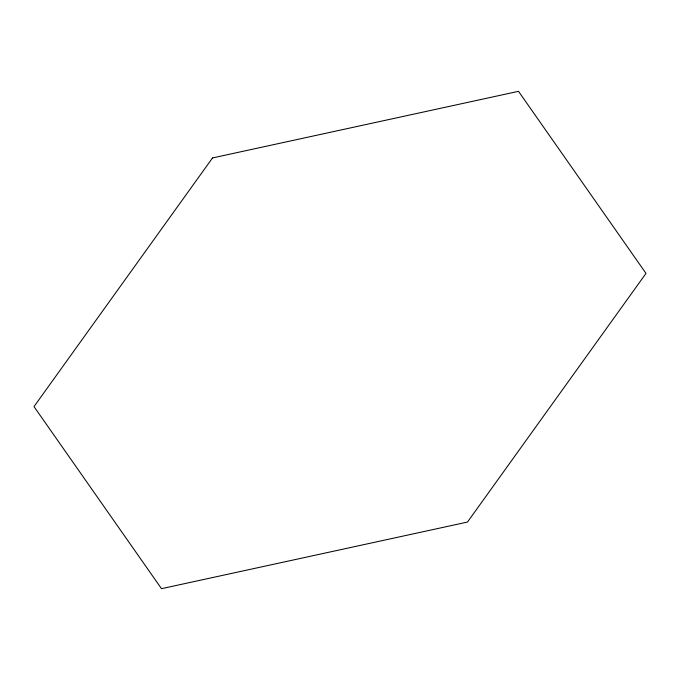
<?xml version="1.0" encoding="UTF-8"?>
<svg xmlns="http://www.w3.org/2000/svg" width="680" height="680" viewBox="0 0 680 680"><rect width="100%" height="100%" fill="white"/><g stroke="black" fill="none" stroke-linecap="round" stroke-linejoin="round"><path stroke-width="1.02" d="M212.517 157.939L34 406.606L161.492 588.676L467.483 522.062L646 273.394L518.509 91.324L212.517 157.939"/></g></svg>
